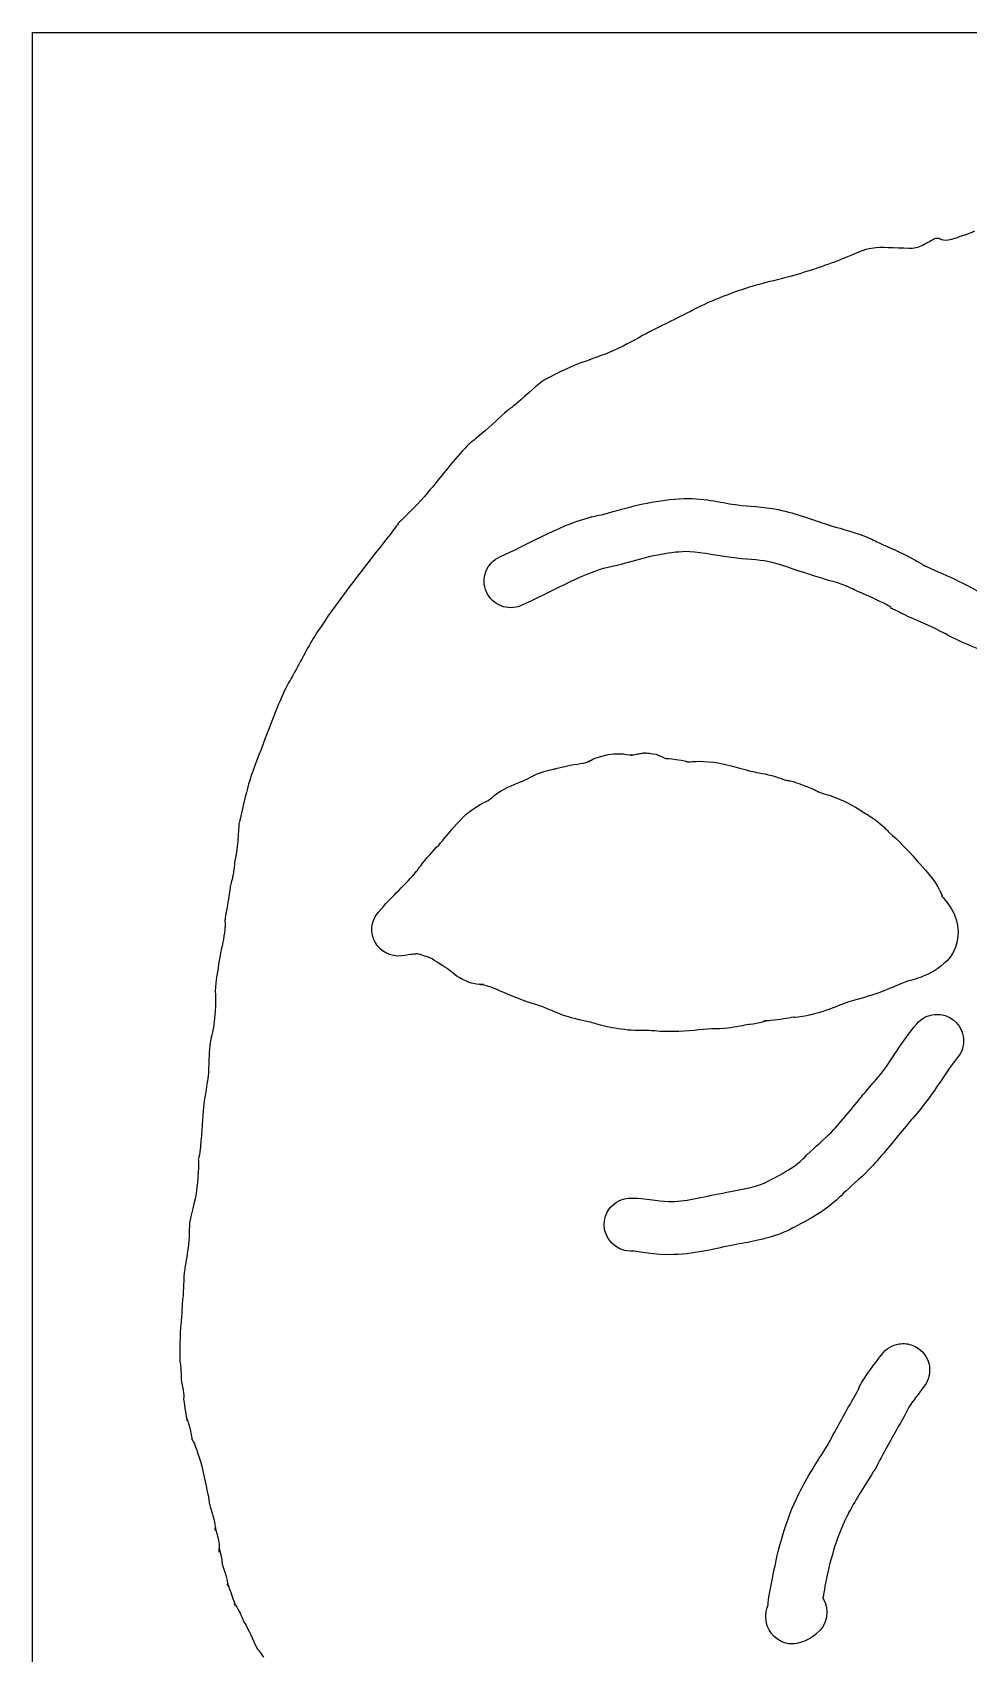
# Model space of a CAD drawing. Header units: millimetres. Extents: x -1461 to -1025, y 571 to 3922.
# Drawn here: x -1421 to -1336.2, y 2325.6 to 2472.4 of the extents above; entities that cross this region are included whole.
import ezdxf

# ---------------------------------------------------------------- set-up
doc = ezdxf.new("R2010")
doc.units = ezdxf.units.MM
doc.layers.add('Calque_1', color=7, linetype='CONTINUOUS')

msp = doc.modelspace()

# ---------------------------------------------------------------- linework, layer by layer
at = {"layer": 'Calque_1', "color": 5}
msp.add_lwpolyline([(-1421.0135, 2472.35314), (-1225.0136, 2472.35314), (-1225.0136, 2226.35317), (-1421.0135, 2226.35317)], close=True, dxfattribs=at)
at = {"layer": 'Calque_1', "color": 7}
for points in [[(-1339.1641, 2453.69813), (-1339.2341, 2453.69813)], [(-1338.9056, 2453.69813), (-1338.9166, 2453.69813), (-1338.9326, 2453.70843)], [(-1367.8943, 2443.77001), (-1367.8948, 2443.77001)], [(-1343.2881, 2420.24651), (-1343.2551, 2420.31351)], [(-1343.1221, 2420.16851), (-1343.1321, 2420.16851), (-1343.1431, 2420.17851), (-1343.1531, 2420.17851), (-1343.1791, 2420.19151)], [(-1366.7045, 2406.94431), (-1366.7615, 2406.95431), (-1366.7615, 2406.95431)], [(-1365.8086, 2407.12111), (-1365.8091, 2407.12111)], [(-1365.4324, 2407.13311), (-1365.4309, 2407.13671)], [(-1370.8837, 2406.27681), (-1370.8737, 2406.27681)], [(-1370.8387, 2406.29281), (-1370.8527, 2406.28181)], [(-1402.3427, 2400.23991), (-1402.3427, 2400.22991)], [(-1402.4967, 2398.38351), (-1402.4972, 2398.38351)], [(-1402.7874, 2396.35061), (-1402.7879, 2396.35061)], [(-1403.5491, 2392.23151), (-1403.5496, 2392.23151)], [(-1403.7228, 2390.25101), (-1403.7228, 2390.24101)], [(-1339.2852, 2383.46681), (-1339.2852, 2383.46731)], [(-1359.5214, 2382.16181), (-1359.5219, 2382.16181)], [(-1354.1398, 2382.90851), (-1354.1403, 2382.90851)], [(-1404.9387, 2380.73051), (-1404.9392, 2380.73051)], [(-1405.8569, 2371.01221), (-1405.8574, 2371.01221)], [(-1405.9794, 2369.43351), (-1405.9798, 2369.43351)], [(-1407.269, 2360.03091), (-1407.2695, 2360.03091)], [(-1407.4116, 2357.65121), (-1407.4121, 2357.65121)], [(-1341.893, 2353.66201), (-1341.8933, 2353.66191)], [(-1407.66, 2352.04491), (-1407.646, 2351.98691)], [(-1346.2369, 2349.47971), (-1346.2364, 2349.47971)], [(-1404.0917, 2335.07901), (-1404.0917, 2335.08901)]]:
    msp.add_lwpolyline(points, dxfattribs=at)
for points in [[(-1387.8553, 2427.94941)], [(-1364.8376, 2407.06871)], [(-1338.6191, 2394.15141)], [(-1354.5762, 2382.87621)], [(-1404.4399, 2336.87021)], [(-1403.3252, 2331.84101)], [(-1402.6637, 2330.04111)]]:
    msp.add_lwpolyline(points, close=True, dxfattribs=at)
for points in [[(-1339.2341, 2453.69813), (-1339.5942, 2453.51073), (-1339.9515, 2453.31743), (-1340.4154, 2453.07233)], [(-1338.9326, 2453.70843), (-1339.0106, 2453.70843), (-1339.0805, 2453.70809), (-1339.1641, 2453.69813)], [(-1337.394, 2453.73533), (-1338.5569, 2453.32783), (-1338.7217, 2453.63482), (-1338.9056, 2453.69813)], [(-1337.36, 2453.73533), (-1337.387, 2453.72533), (-1337.37, 2453.74533), (-1337.394, 2453.73533)], [(-1336.9182, 2453.91878), (-1337.0586, 2453.85878), (-1337.0981, 2453.82968), (-1337.36, 2453.73533)], [(-1336.8192, 2453.93168), (-1336.8622, 2453.91868), (-1336.8772, 2453.93176), (-1336.9182, 2453.91878)], [(-1335.7056, 2454.35336), (-1335.8117, 2454.30336), (-1336.0986, 2454.13868), (-1336.8192, 2453.93168)], [(-1347.1959, 2452.03101), (-1348.7721, 2451.40571), (-1350.3713, 2450.83744), (-1352.0472, 2450.36444)], [(-1344.843, 2452.83509), (-1346.1021, 2452.60129), (-1345.7719, 2452.59591), (-1347.1959, 2452.03101)], [(-1341.6313, 2452.79689), (-1342.8503, 2452.84489), (-1344.3541, 2452.92623), (-1344.843, 2452.83509)], [(-1340.4154, 2453.07233), (-1340.789365, 2452.875024), (-1341.208814, 2452.780005), (-1341.6313, 2452.79689)], [(-1355.6005, 2449.43479), (-1356.937, 2449.05119), (-1358.2954, 2448.53169), (-1359.6602, 2447.95839)], [(-1352.0472, 2450.36444), (-1353.3247, 2450.00384), (-1354.521, 2449.74469), (-1355.6005, 2449.43479)], [(-1359.6602, 2447.95839), (-1360.388, 2447.65279), (-1361.1703, 2447.22688), (-1362.0657, 2446.77138)], [(-1362.0657, 2446.77138), (-1363.1542, 2446.21768), (-1364.1873, 2445.74721), (-1365.1198, 2445.25261)], [(-1365.1198, 2445.25261), (-1365.9427, 2444.81611), (-1366.8529, 2444.27131), (-1367.8943, 2443.77001)], [(-1367.8948, 2443.77001), (-1369.0037, 2443.23631), (-1370.0549, 2442.90231), (-1370.9624, 2442.57731)], [(-1370.9624, 2442.57731), (-1372.1938, 2442.13621), (-1373.4718, 2441.56131), (-1374.5694, 2440.92631)], [(-1374.5694, 2440.92631), (-1375.2619, 2440.52561), (-1376.0741, 2439.68781), (-1377.2044, 2438.73261)], [(-1378.0084, 2438.10831), (-1378.6931, 2437.54411), (-1379.4249, 2436.79691), (-1380.3318, 2436.01541)], [(-1377.2044, 2438.73261), (-1377.5959, 2438.40181), (-1377.88, 2438.21411), (-1378.0084, 2438.10831)], [(-1380.3318, 2436.01541), (-1380.8602, 2435.56011), (-1381.1976, 2435.31631), (-1381.3426, 2435.20261)], [(-1381.8666, 2434.69561), (-1382.9848, 2433.49061), (-1384.0425, 2432.10541), (-1385.2338, 2430.67111)], [(-1381.3426, 2435.20261), (-1381.4876, 2435.08901), (-1381.5238, 2435.06501), (-1381.8666, 2434.69561)], [(-1385.2338, 2430.67111), (-1386.0431, 2429.69681), (-1386.8871, 2428.91441), (-1387.6017, 2428.19991)], [(-1368.4163, 2428.98251), (-1366.4693, 2429.54871), (-1364.3052, 2430.09061), (-1361.9971, 2430.15661)], [(-1361.9971, 2430.15661), (-1360.0044, 2430.21361), (-1358.3846, 2429.73471), (-1357.1462, 2429.58351)], [(-1370.4948, 2428.47841), (-1370.443217, 2428.493151), (-1370.391155, 2428.506158), (-1370.3387, 2428.51741)], [(-1370.3387, 2428.51741), (-1369.2173, 2428.75691), (-1369.4534, 2428.68101), (-1368.4163, 2428.98251)], [(-1357.1462, 2429.58351), (-1356.1637, 2429.46351), (-1354.9074, 2429.45451), (-1353.4658, 2429.15971)], [(-1353.4658, 2429.15971), (-1351.8087, 2428.82071), (-1350.2877, 2428.21831), (-1349.0434, 2427.81511)], [(-1388.1866, 2427.48111), (-1388.7292, 2426.76611), (-1389.2856, 2426.06721), (-1389.8165, 2425.39651)], [(-1387.8569, 2427.94931), (-1387.8929, 2427.88531), (-1387.994, 2427.73481), (-1388.1866, 2427.48111)], [(-1387.8853, 2427.93941), (-1387.9403, 2427.87241), (-1387.9213, 2427.88641), (-1387.8553, 2427.94941)], [(-1387.8553, 2427.94941), (-1387.8283, 2427.99741), (-1387.8333, 2428.00341), (-1387.8853, 2427.93941)], [(-1387.6017, 2428.19991), (-1387.7304, 2428.07121), (-1387.8051, 2427.99821), (-1387.8569, 2427.94931)], [(-1378.6819, 2424.87921), (-1376.2802, 2425.94341), (-1373.6866, 2427.56871), (-1370.4948, 2428.47841)], [(-1349.0434, 2427.81511), (-1348.0883, 2427.50571), (-1346.8763, 2427.23931), (-1345.5629, 2426.71291)], [(-1345.5629, 2426.71291), (-1345.0217, 2426.49591), (-1344.6023, 2426.27681), (-1344.2746, 2426.12681)], [(-1344.2746, 2426.12681), (-1343.4373, 2425.74321), (-1342.4374, 2425.34731), (-1341.3911, 2424.77241)], [(-1389.8165, 2425.39651), (-1391.7117, 2423.00261), (-1393.5532, 2420.59871), (-1395.1847, 2418.12091)], [(-1379.948603, 2423.548826), (-1379.719506, 2424.142723), (-1379.263856, 2424.621281), (-1378.6819, 2424.87921)], [(-1367.0758, 2424.37321), (-1368.0854, 2424.07971), (-1368.3022, 2424.04711), (-1369.1868, 2423.85961)], [(-1361.8596, 2425.35821), (-1363.4807, 2425.31221), (-1365.2748, 2424.89691), (-1367.0758, 2424.37321)], [(-1357.7286, 2424.81871), (-1359.4607, 2425.03031), (-1360.847, 2425.38721), (-1361.8596, 2425.35821)], [(-1354.4275, 2424.45701), (-1355.2746, 2424.63031), (-1356.3996, 2424.65641), (-1357.7286, 2424.81871)], [(-1350.5228, 2423.24881), (-1351.9535, 2423.71231), (-1353.3544, 2424.23751), (-1354.4275, 2424.45701)], [(-1341.3911, 2424.77241), (-1341.0949, 2424.60971), (-1340.8877, 2424.49271), (-1340.724, 2424.39621)], [(-1340.724, 2424.39621), (-1340.642, 2424.34821), (-1340.5724, 2424.30621), (-1340.4894, 2424.25201)], [(-1340.4894, 2424.25201), (-1340.4754, 2424.24201), (-1340.4214, 2424.19201), (-1340.4084, 2424.18601)], [(-1340.4084, 2424.18601), (-1340.2441, 2424.10701), (-1340.2469, 2424.11001), (-1339.9748, 2423.97821)], [(-1379.9035, 2421.71241), (-1380.161476, 2422.294345), (-1380.1777, 2422.954928), (-1379.948603, 2423.548826)], [(-1369.1868, 2423.85961), (-1371.5222, 2423.19241), (-1373.9311, 2421.73431), (-1376.7373, 2420.49081)], [(-1347.3489, 2422.25711), (-1348.1796, 2422.59021), (-1349.2836, 2422.84731), (-1350.5228, 2423.24881)], [(-1339.9748, 2423.97821), (-1339.1386, 2423.57401), (-1338.1538, 2423.19561), (-1337.0732, 2422.65531)], [(-1337.0732, 2422.65531), (-1336.3959, 2422.31671), (-1335.7949, 2421.98591), (-1335.2428, 2421.71741)], [(-1376.7373, 2420.49081), (-1377.948962, 2419.954003), (-1379.36639, 2420.500882), (-1379.9035, 2421.71241)], [(-1346.2735, 2421.76261), (-1346.7334, 2421.97321), (-1347.0861, 2422.15181), (-1347.3489, 2422.25711)], [(-1343.7026, 2420.56521), (-1344.4063, 2420.95191), (-1345.2962, 2421.31501), (-1346.2735, 2421.76261)], [(-1343.2551, 2420.31351), (-1343.3552, 2420.37151), (-1343.4774, 2420.44151), (-1343.7026, 2420.56521)], [(-1343.2081, 2420.20551), (-1343.2181, 2420.20551), (-1343.2081, 2420.20541), (-1343.2881, 2420.24651)], [(-1343.1791, 2420.19151), (-1343.1891, 2420.19151), (-1343.1891, 2420.19141), (-1343.2081, 2420.20551)], [(-1342.057, 2419.65691), (-1342.7454, 2419.98971), (-1343.0411, 2420.13041), (-1343.1221, 2420.16851)], [(-1339.2128, 2418.36181), (-1340.0237, 2418.76731), (-1340.9876, 2419.14001), (-1342.057, 2419.65691)], [(-1337.3343, 2417.40121), (-1338.0312, 2417.74001), (-1338.6478, 2418.07941), (-1339.2128, 2418.36181)], [(-1395.1847, 2418.12091), (-1395.9022, 2417.03111), (-1396.5182, 2415.79811), (-1397.2693, 2414.43641)], [(-1333.6529, 2415.93981), (-1334.7954, 2416.34601), (-1336.0629, 2416.78301), (-1337.3343, 2417.40121)], [(-1397.2693, 2414.43641), (-1397.5486, 2413.93001), (-1397.7904, 2413.54501), (-1397.939, 2413.25151)], [(-1397.939, 2413.25151), (-1398.6435, 2411.86041), (-1399.3157, 2410.09451), (-1399.9203, 2408.46211)], [(-1399.9203, 2408.46211), (-1400.4334, 2407.07681), (-1400.9691, 2405.82471), (-1401.3341, 2404.65411)], [(-1370.7354, 2406.33981), (-1370.5195, 2406.45231), (-1370.3335, 2406.54221), (-1370.0569, 2406.65141)], [(-1370.0569, 2406.65141), (-1368.3623, 2407.32031), (-1367.1384, 2406.96871), (-1366.763, 2406.95481)], [(-1366.7615, 2406.95431), (-1366.8035, 2406.94431), (-1366.8085, 2406.94431), (-1366.7045, 2406.94431)], [(-1366.763, 2406.95481), (-1366.692, 2406.96581), (-1366.4833, 2406.98881), (-1366.2845, 2407.01981)], [(-1366.2845, 2407.01981), (-1366.1265, 2407.04381), (-1366.0088, 2407.09481), (-1365.8086, 2407.12111)], [(-1365.8091, 2407.12111), (-1365.7091, 2407.13411), (-1365.5888, 2407.14011), (-1365.4324, 2407.13311)], [(-1365.4309, 2407.13671), (-1365.2743, 2407.12671), (-1365.0816, 2407.10871), (-1364.8376, 2407.06871)], [(-1364.8376, 2407.06871), (-1364.2636, 2406.97371), (-1364.4138, 2406.95801), (-1364.3663, 2406.94001)], [(-1364.3663, 2406.94001), (-1364.3193, 2406.92201), (-1364.2923, 2406.91101), (-1364.2673, 2406.90101)], [(-1364.2673, 2406.90101), (-1364.2163, 2406.88001), (-1364.1733, 2406.86201), (-1364.1263, 2406.84101)], [(-1364.1263, 2406.84101), (-1364.0313, 2406.80001), (-1363.922, 2406.75201), (-1363.8136, 2406.70461)], [(-1363.8136, 2406.70461), (-1363.7536, 2406.67861), (-1363.7074, 2406.65761), (-1363.6534, 2406.63461)], [(-1363.6534, 2406.63461), (-1363.6044, 2406.65261), (-1363.3218, 2406.64461), (-1362.7176, 2406.55461)], [(-1362.7176, 2406.55461), (-1362.0155, 2406.45661), (-1361.7053, 2406.33531), (-1361.76, 2406.34271)], [(-1376.4389, 2404.66921), (-1376.0904, 2404.82371), (-1375.4244, 2405.30501), (-1374.253, 2405.58081)], [(-1374.253, 2405.58081), (-1373.995, 2405.64181), (-1373.8726, 2405.65781), (-1373.7595, 2405.67281)], [(-1373.7595, 2405.67281), (-1373.6655, 2405.70081), (-1373.6524, 2405.70781), (-1373.4892, 2405.75381)], [(-1373.4892, 2405.75381), (-1372.3559, 2406.06771), (-1371.4609, 2406.13301), (-1370.8837, 2406.27681)], [(-1370.8737, 2406.27681), (-1370.8617, 2406.28681), (-1370.8497, 2406.28681), (-1370.8387, 2406.29281)], [(-1370.8527, 2406.28181), (-1370.6341, 2406.33781), (-1370.4641, 2406.38611), (-1370.5747, 2406.35081)], [(-1370.5747, 2406.35081), (-1370.5987, 2406.34081), (-1370.6607, 2406.35081), (-1370.7354, 2406.33981)], [(-1361.76, 2406.34271), (-1361.4918, 2406.30571), (-1360.6671, 2406.47321), (-1359.3183, 2406.29471)], [(-1359.3183, 2406.29471), (-1357.7814, 2406.09181), (-1356.631, 2405.62231), (-1355.7841, 2405.44771)], [(-1355.7841, 2405.44771), (-1355.4221, 2405.37271), (-1354.5682, 2405.24601), (-1353.761, 2405.00381)], [(-1401.3341, 2404.65411), (-1401.6266, 2403.71641), (-1401.85, 2402.67621), (-1402.1015, 2401.55451)], [(-1379.4191, 2403.08021), (-1379.2799, 2403.20681), (-1378.9575, 2403.47361), (-1378.6104, 2403.67761)], [(-1378.6104, 2403.67761), (-1377.7071, 2404.20851), (-1376.9473, 2404.44391), (-1376.4389, 2404.66921)], [(-1353.761, 2405.00381), (-1353.25, 2404.85051), (-1353.0236, 2404.73871), (-1353.0556, 2404.74801)], [(-1353.0556, 2404.74801), (-1352.7948, 2404.67301), (-1352.7882, 2404.67301), (-1352.7254, 2404.65801)], [(-1352.7254, 2404.65801), (-1352.569, 2404.64801), (-1352.4601, 2404.62501), (-1352.3838, 2404.61001)], [(-1352.3838, 2404.61001), (-1352.0982, 2404.55501), (-1352.055, 2404.52601), (-1351.9601, 2404.49431)], [(-1351.9601, 2404.49431), (-1351.7702, 2404.43031), (-1351.5368, 2404.34581), (-1351.0661, 2404.17441)], [(-1351.0661, 2404.17441), (-1350.5681, 2403.99311), (-1350.2164, 2403.82561), (-1350.0667, 2403.74701)], [(-1350.0667, 2403.74701), (-1349.9169, 2403.66801), (-1349.9504, 2403.67601), (-1349.4961, 2403.49641)], [(-1382.0314, 2401.28291), (-1380.9502, 2402.33481), (-1379.9595, 2402.67871), (-1379.5829, 2402.94061)], [(-1379.5829, 2402.94061), (-1379.5129, 2402.98861), (-1379.5579, 2402.95361), (-1379.4191, 2403.08021)], [(-1349.4961, 2403.49641), (-1349.3264, 2403.42941), (-1348.8832, 2403.33511), (-1348.2161, 2403.07521)], [(-1348.2161, 2403.07521), (-1347.2153, 2402.68541), (-1346.343, 2402.17061), (-1345.5744, 2401.65831)], [(-1402.3057, 2400.73701), (-1402.3052, 2400.68401), (-1402.3187, 2400.52051), (-1402.3427, 2400.23991)], [(-1402.1015, 2401.55451), (-1402.1985, 2401.12111), (-1402.2622, 2400.91081), (-1402.3057, 2400.73701)], [(-1383.884, 2399.17861), (-1383.3807, 2399.77571), (-1382.8039, 2400.53131), (-1382.0314, 2401.28291)], [(-1345.5744, 2401.65831), (-1345.3956, 2401.53901), (-1344.9729, 2401.33161), (-1344.422, 2400.88101)], [(-1344.422, 2400.88101), (-1343.8856, 2400.44201), (-1343.5913, 2400.09871), (-1343.4397, 2399.96691)], [(-1402.3427, 2400.22991), (-1402.3867, 2399.72281), (-1402.4077, 2399.10521), (-1402.4967, 2398.38351)], [(-1385.4823, 2397.39221), (-1384.8681, 2398.13691), (-1384.2894, 2398.69761), (-1383.884, 2399.17861)], [(-1343.4397, 2399.96691), (-1342.5628, 2399.20441), (-1341.7506, 2398.37041), (-1341.0114, 2397.48851)], [(-1402.4972, 2398.38351), (-1402.5732, 2397.76481), (-1402.6834, 2397.39501), (-1402.7034, 2397.25601)], [(-1402.7879, 2396.35061), (-1402.9144, 2395.66211), (-1403.0674, 2395.24421), (-1403.1021, 2395.06591)], [(-1402.7034, 2397.25601), (-1402.6934, 2397.30101), (-1402.6844, 2396.97601), (-1402.7874, 2396.38261)], [(-1402.7874, 2396.38261), (-1402.7874, 2396.36061), (-1402.7864, 2396.37261), (-1402.7874, 2396.35061)], [(-1389.7043, 2392.69631), (-1388.4451, 2394.19491), (-1387.1427, 2395.30681), (-1386.2451, 2396.39431)], [(-1386.2451, 2396.39431), (-1386.0915, 2396.58041), (-1385.8615, 2396.93251), (-1385.4823, 2397.39221)], [(-1341.0114, 2397.48851), (-1340.5751, 2396.96801), (-1339.7389, 2396.25361), (-1339.0265, 2395.01891)], [(-1403.1021, 2395.06591), (-1403.1201, 2394.97591), (-1403.1371, 2394.67981), (-1403.2111, 2394.18641)], [(-1339.0265, 2395.01891), (-1338.7043, 2394.46041), (-1338.5936, 2394.16271), (-1338.6214, 2394.15171)], [(-1403.2111, 2394.18641), (-1403.3244, 2393.43221), (-1403.4989, 2392.62281), (-1403.5491, 2392.23151)], [(-1338.6191, 2394.15141), (-1338.6371, 2394.17341), (-1338.6891, 2394.23341), (-1338.6961, 2394.24541)], [(-1338.6961, 2394.24541), (-1338.6551, 2394.17641), (-1338.6291, 2394.14841), (-1338.6191, 2394.15141)], [(-1338.6214, 2394.15171), (-1338.5129, 2394.01761), (-1338.2442, 2393.71861), (-1337.8421, 2393.10321)], [(-1403.5496, 2392.23151), (-1403.5846, 2391.95911), (-1403.5846, 2391.91791), (-1403.5876, 2391.90901)], [(-1403.5876, 2391.90901), (-1403.5876, 2391.88601), (-1403.5676, 2391.84301), (-1403.5666, 2391.82401)], [(-1403.5666, 2391.82401), (-1403.5476, 2391.54661), (-1403.566, 2391.42501), (-1403.5786, 2391.29281)], [(-1387.5514, 2388.77301), (-1389.7232, 2388.48561), (-1391.1133, 2391.01881), (-1389.7043, 2392.69631)], [(-1337.8421, 2393.10321), (-1337.3829, 2392.40061), (-1337.2044, 2391.71791), (-1337.1899, 2390.93541)], [(-1403.5786, 2391.29281), (-1403.6036, 2391.02831), (-1403.6436, 2390.75531), (-1403.7228, 2390.25101)], [(-1337.1899, 2390.93541), (-1337.1759, 2390.15291), (-1337.3623, 2389.15941), (-1338.1852, 2388.33141)], [(-1403.9879, 2388.96821), (-1404.14, 2388.14561), (-1404.2571, 2387.23251), (-1404.4142, 2386.26141)], [(-1403.7228, 2390.24101), (-1403.8188, 2389.63391), (-1403.9418, 2389.21701), (-1403.9879, 2388.96821)], [(-1386.1846, 2388.94931), (-1386.2686, 2388.94931), (-1386.6934, 2388.88731), (-1387.5514, 2388.77301)], [(-1385.5753, 2388.78441), (-1386.1182, 2388.97121), (-1386.1006, 2388.94931), (-1386.1846, 2388.94931)], [(-1384.8219, 2388.49191), (-1384.8579, 2388.51591), (-1385.0935, 2388.61861), (-1385.5753, 2388.78441)], [(-1383.1471, 2387.39791), (-1383.5171, 2387.68791), (-1384.1055, 2388.02081), (-1384.8219, 2388.49191)], [(-1338.1852, 2388.33141), (-1339.6395, 2386.86831), (-1341.2283, 2386.66691), (-1341.9793, 2386.40181)], [(-1404.4142, 2386.26141), (-1404.5304, 2385.54291), (-1404.3089, 2384.26301), (-1404.5961, 2382.48231)], [(-1381.7657, 2386.49621), (-1382.6079, 2386.84461), (-1383.0258, 2387.30291), (-1383.1471, 2387.39791)], [(-1381.2789, 2386.31271), (-1381.4902, 2386.37871), (-1381.5996, 2386.42751), (-1381.7657, 2386.49621)], [(-1380.2914, 2386.18821), (-1380.5432, 2386.17221), (-1381.0677, 2386.24621), (-1381.2789, 2386.31271)], [(-1380.4374, 2386.18821), (-1380.5194, 2386.20321), (-1380.4994, 2386.19821), (-1380.3884, 2386.18821)], [(-1379.7021, 2386.00581), (-1379.9713, 2386.08681), (-1380.2176, 2386.14861), (-1380.4374, 2386.18821)], [(-1380.3884, 2386.18821), (-1380.2776, 2386.18821), (-1380.0395, 2386.20221), (-1380.2914, 2386.18821)], [(-1377.2376, 2384.99191), (-1378.2968, 2385.40901), (-1379.0941, 2385.82341), (-1379.7021, 2386.00581)], [(-1341.9793, 2386.40181), (-1342.4724, 2386.22781), (-1343.0843, 2385.92071), (-1343.8934, 2385.59981)], [(-1374.5179, 2384.03901), (-1375.2488, 2384.32281), (-1376.1859, 2384.57781), (-1377.2376, 2384.99191)], [(-1346.6457, 2384.74401), (-1347.7563, 2384.44541), (-1349.2081, 2383.62071), (-1351.2676, 2383.27181)], [(-1343.8934, 2385.59981), (-1344.8853, 2385.20641), (-1345.8085, 2384.96901), (-1346.6457, 2384.74401)], [(-1372.8095, 2383.35111), (-1373.5483, 2383.60441), (-1374.099, 2383.87641), (-1374.5179, 2384.03901)], [(-1370.4494, 2382.75331), (-1371.0315, 2382.89881), (-1371.8444, 2383.02021), (-1372.8095, 2383.35111)], [(-1352.0505, 2383.20981), (-1352.6272, 2383.13481), (-1353.3175, 2382.99661), (-1354.1398, 2382.90851)], [(-1351.2676, 2383.27181), (-1351.8909, 2383.16631), (-1352.1587, 2383.19481), (-1352.0505, 2383.20981)], [(-1340.9176, 2382.62451), (-1340.506694, 2383.11064), (-1339.919501, 2383.413624), (-1339.2852, 2383.46681)], [(-1339.2852, 2383.46731), (-1338.650937, 2383.520503), (-1338.02152, 2383.31957), (-1337.5354, 2382.90871)], [(-1404.5961, 2382.48231), (-1404.7488, 2381.53611), (-1404.9007, 2381.13121), (-1404.9387, 2380.73051)], [(-1368.7926, 2382.31561), (-1369.5645, 2382.46371), (-1370.1031, 2382.66671), (-1370.4494, 2382.75331)], [(-1366.4595, 2382.01271), (-1367.3179, 2382.04771), (-1368.1054, 2382.18381), (-1368.7926, 2382.31561)], [(-1365.1841, 2381.99871), (-1365.4317, 2382.01271), (-1365.8576, 2381.98771), (-1366.4595, 2382.01271)], [(-1362.979, 2381.91371), (-1363.8107, 2381.90171), (-1364.5398, 2381.96271), (-1365.1841, 2381.99871)], [(-1359.5219, 2382.16181), (-1360.4766, 2382.11781), (-1361.6137, 2381.93321), (-1362.979, 2381.91371)], [(-1359.1834, 2382.16181), (-1359.4359, 2382.17981), (-1359.1674, 2382.17781), (-1359.5214, 2382.16181)], [(-1358.0786, 2382.22381), (-1358.5773, 2382.16481), (-1358.931, 2382.14581), (-1359.1834, 2382.16181)], [(-1356.1262, 2382.55921), (-1356.58, 2382.49421), (-1357.2257, 2382.32391), (-1358.0786, 2382.22381)], [(-1355.3185, 2382.66411), (-1355.9497, 2382.51551), (-1356.2311, 2382.54411), (-1356.1262, 2382.55921)], [(-1354.5785, 2382.87651), (-1354.6375, 2382.84451), (-1354.8772, 2382.77041), (-1355.3185, 2382.66411)], [(-1354.8129, 2382.85921), (-1354.8349, 2382.85921), (-1354.625, 2382.87421), (-1354.5762, 2382.87621)], [(-1354.5762, 2382.87621), (-1354.5272, 2382.90321), (-1354.6032, 2382.90121), (-1354.8129, 2382.85921)], [(-1354.1403, 2382.90851), (-1354.473, 2382.87251), (-1354.4882, 2382.87951), (-1354.5785, 2382.87651)], [(-1344.2224, 2378.03721), (-1343.2386, 2379.25171), (-1342.3467, 2380.93381), (-1340.9176, 2382.62451)], [(-1337.5354, 2382.90871), (-1337.049129, 2382.497806), (-1336.746041, 2381.910533), (-1336.692835, 2381.276128)], [(-1404.9392, 2380.73051), (-1404.9722, 2380.38001), (-1405.0212, 2379.78361), (-1405.0362, 2379.33621)], [(-1336.692835, 2381.276128), (-1336.639629, 2380.641722), (-1336.840664, 2380.012169), (-1337.2517, 2379.52601)], [(-1405.0362, 2379.33621), (-1405.0572, 2378.69731), (-1405.0482, 2378.15931), (-1405.1752, 2377.34511)], [(-1337.2517, 2379.52601), (-1338.242, 2378.35441), (-1339.1217, 2376.70841), (-1340.4923, 2375.01621)], [(-1405.1752, 2377.34511), (-1405.3278, 2376.36431), (-1405.487, 2375.51901), (-1405.5556, 2374.74271)], [(-1345.5794, 2376.44661), (-1344.9355, 2377.21581), (-1344.8447, 2377.26881), (-1344.2224, 2378.03721)], [(-1348.4696, 2373.01221), (-1347.5185, 2374.04711), (-1346.6031, 2375.22331), (-1345.5794, 2376.44661)], [(-1405.5556, 2374.74271), (-1405.6516, 2373.64441), (-1405.6765, 2372.38481), (-1405.8569, 2371.01221)], [(-1340.4923, 2375.01621), (-1341.1896, 2374.15531), (-1341.3349, 2374.03951), (-1341.8985, 2373.36611)], [(-1350.5961, 2371.01431), (-1349.7709, 2371.78591), (-1349.0189, 2372.41461), (-1348.4696, 2373.01221)], [(-1341.8985, 2373.36611), (-1342.8466, 2372.23331), (-1343.8051, 2370.99471), (-1344.9355, 2369.76481)], [(-1405.9474, 2370.53001), (-1405.9574, 2370.49201), (-1405.9914, 2370.27801), (-1405.9894, 2370.30371)], [(-1405.9894, 2370.30371), (-1405.9904, 2370.28471), (-1405.9644, 2369.99481), (-1405.9794, 2369.43351)], [(-1405.8574, 2371.01221), (-1405.9074, 2370.63271), (-1405.9244, 2370.61371), (-1405.9474, 2370.53001)], [(-1352.0653, 2369.71881), (-1351.3184, 2370.24431), (-1351.4383, 2370.22691), (-1350.5961, 2371.01431)], [(-1406.0108, 2369.07791), (-1406.0328, 2368.61591), (-1406.0428, 2368.48561), (-1406.1214, 2367.79891)], [(-1405.9798, 2369.43351), (-1405.9898, 2369.20051), (-1406.0048, 2369.20631), (-1406.0108, 2369.07791)], [(-1354.6718, 2368.23161), (-1354.7328, 2368.20761), (-1354.5848, 2368.28961), (-1354.2243, 2368.47291)], [(-1354.2243, 2368.47291), (-1353.4113, 2368.88511), (-1352.6921, 2369.27781), (-1352.0653, 2369.71881)], [(-1344.9355, 2369.76481), (-1345.7835, 2368.84211), (-1346.6377, 2368.14391), (-1347.3178, 2367.50811)], [(-1406.1214, 2367.79891), (-1406.2921, 2366.31841), (-1406.6847, 2365.30451), (-1406.7798, 2364.57641)], [(-1368.49211, 2366.181098), (-1368.033037, 2366.622035), (-1367.417603, 2366.862543), (-1366.7812, 2366.84971)], [(-1363.0982, 2366.52261), (-1361.6854, 2366.56261), (-1360.083, 2367.02031), (-1358.1238, 2367.36961)], [(-1358.1238, 2367.36961), (-1356.7792, 2367.60931), (-1355.6767, 2367.82701), (-1354.6718, 2368.23161)], [(-1347.3178, 2367.50811), (-1348.0146, 2366.85651), (-1348.3284, 2366.47931), (-1349.3032, 2365.79351)], [(-1369.2291, 2364.49851), (-1369.216286, 2365.134913), (-1368.951182, 2365.74016), (-1368.49211, 2366.181098)], [(-1366.7812, 2366.84971), (-1365.114, 2366.81671), (-1363.9126, 2366.49931), (-1363.0982, 2366.52261)], [(-1349.3032, 2365.79351), (-1350.2371, 2365.13631), (-1351.1717, 2364.63911), (-1352.0534, 2364.19201)], [(-1406.7798, 2364.57641), (-1406.8228, 2364.24201), (-1406.7798, 2363.59661), (-1406.8821, 2362.67011)], [(-1366.8778, 2362.05111), (-1368.202884, 2362.07774), (-1369.255543, 2363.173422), (-1369.2291, 2364.49851)], [(-1352.0534, 2364.19201), (-1352.1184, 2364.15901), (-1352.3754, 2363.98121), (-1352.8787, 2363.77861)], [(-1406.8821, 2362.67011), (-1406.9731, 2361.81401), (-1407.1056, 2361.12571), (-1407.203, 2360.48001)], [(-1357.281, 2362.64431), (-1358.8867, 2362.35811), (-1360.7324, 2361.78811), (-1362.9607, 2361.72451)], [(-1352.8787, 2363.77861), (-1354.4388, 2363.15041), (-1355.9134, 2362.88821), (-1357.281, 2362.64431)], [(-1362.9607, 2361.72451), (-1364.7082, 2361.67451), (-1365.9978, 2362.03351), (-1366.8778, 2362.05111)], [(-1407.2695, 2360.03091), (-1407.3325, 2359.50811), (-1407.2915, 2358.71001), (-1407.4116, 2357.65121)], [(-1407.203, 2360.48001), (-1407.223, 2360.34771), (-1407.254, 2360.15411), (-1407.269, 2360.03091)], [(-1407.4121, 2357.65121), (-1407.4561, 2357.25901), (-1407.4601, 2356.81751), (-1407.5129, 2356.16141)], [(-1407.5129, 2356.16141), (-1407.6217, 2354.80911), (-1407.7031, 2353.54591), (-1407.67, 2352.31051)], [(-1342.5193, 2353.64901), (-1342.311998, 2353.680687), (-1342.101438, 2353.685058), (-1341.893, 2353.66201)], [(-1341.8933, 2353.66191), (-1341.474689, 2353.615505), (-1341.07566, 2353.459756), (-1340.7363, 2353.21031)], [(-1407.67, 2352.31051), (-1407.66, 2352.12701), (-1407.67, 2352.16671), (-1407.66, 2352.04491)], [(-1345.6426, 2350.58201), (-1345.0977, 2351.39641), (-1344.5461, 2352.07801), (-1344.0908, 2352.69761)], [(-1344.0908, 2352.69761), (-1343.713873, 2353.210608), (-1343.148579, 2353.552842), (-1342.5193, 2353.64901)], [(-1340.7363, 2353.21031), (-1339.668222, 2352.425555), (-1339.438463, 2350.923575), (-1340.2231, 2349.85541)], [(-1407.646, 2351.98691), (-1407.555, 2351.48801), (-1407.578, 2351.42281), (-1407.5442, 2350.87271)], [(-1407.5442, 2350.87271), (-1407.5432, 2350.85671), (-1407.545, 2350.87261), (-1407.5442, 2350.85371)], [(-1407.5442, 2350.85371), (-1407.5252, 2350.52651), (-1407.5442, 2350.49601), (-1407.5442, 2350.42951)], [(-1407.5442, 2350.42951), (-1407.5322, 2350.36351), (-1407.5162, 2350.27461), (-1407.4872, 2350.09051)], [(-1407.4872, 2350.09051), (-1407.2347, 2349.15301), (-1407.3238, 2348.60571), (-1407.3286, 2348.63681)], [(-1348.2047, 2345.95391), (-1347.5466, 2347.14941), (-1346.8813, 2348.31991), (-1346.2369, 2349.47971)], [(-1346.2364, 2349.47971), (-1346.1824, 2349.57671), (-1346.0449, 2349.98081), (-1345.6426, 2350.58201)], [(-1340.2231, 2349.85541), (-1340.7617, 2349.12241), (-1341.265, 2348.49301), (-1341.6535, 2347.91241)], [(-1407.3286, 2348.63681), (-1407.207, 2347.84341), (-1407.1172, 2347.16141), (-1406.9859, 2346.68241)], [(-1341.6535, 2347.91241), (-1341.6425, 2347.92941), (-1341.7536, 2347.66651), (-1342.0411, 2347.14911)], [(-1406.9859, 2346.68241), (-1407.0589, 2346.94821), (-1406.9529, 2346.78141), (-1406.7922, 2346.14551)], [(-1342.0411, 2347.14911), (-1342.7008, 2345.96181), (-1343.3632, 2344.79691), (-1344.0001, 2343.63981)], [(-1406.7922, 2346.14551), (-1406.6413, 2345.54921), (-1406.5974, 2345.15111), (-1406.5534, 2344.97401)], [(-1406.5534, 2344.97401), (-1406.5784, 2345.07301), (-1406.3524, 2344.69071), (-1406.0516, 2343.82471)], [(-1349.1354, 2344.27231), (-1348.5684, 2345.17641), (-1348.7832, 2344.90301), (-1348.2047, 2345.95391)], [(-1406.0516, 2343.82471), (-1405.616, 2342.57041), (-1405.4182, 2341.40591), (-1405.2072, 2340.40891)], [(-1351.5968, 2340.08861), (-1350.8252, 2341.64081), (-1349.942, 2342.98641), (-1349.1354, 2344.27231)], [(-1344.0001, 2343.63981), (-1344.5007, 2342.73041), (-1344.4338, 2342.73481), (-1345.0693, 2341.72161)], [(-1345.0693, 2341.72161), (-1345.9058, 2340.38801), (-1346.6904, 2339.17601), (-1347.2986, 2337.95231)], [(-1405.2072, 2340.40891), (-1405.0833, 2339.82301), (-1405.0428, 2339.69251), (-1404.9949, 2339.30151)], [(-1404.9949, 2339.30151), (-1404.9939, 2339.28851), (-1404.9949, 2339.25651), (-1404.9949, 2339.24051)], [(-1404.9949, 2339.24051), (-1404.9689, 2339.13241), (-1404.9769, 2339.16751), (-1404.9389, 2339.01051)], [(-1404.9389, 2339.01051), (-1404.8649, 2338.71041), (-1404.6827, 2338.22371), (-1404.5368, 2337.51601)], [(-1353.9501, 2332.63221), (-1353.4778, 2335.09821), (-1352.81, 2337.64781), (-1351.5968, 2340.08861)], [(-1404.5368, 2337.51601), (-1404.4718, 2337.20191), (-1404.4438, 2336.99491), (-1404.4335, 2336.87011)], [(-1347.2986, 2337.95231), (-1348.228, 2336.08261), (-1348.8074, 2333.96751), (-1349.236, 2331.72941)], [(-1404.4399, 2336.87021), (-1404.4929, 2337.02691), (-1404.5149, 2337.04801), (-1404.4589, 2336.79221)], [(-1404.4589, 2336.79221), (-1404.4379, 2336.69721), (-1404.4289, 2336.73321), (-1404.4399, 2336.87021)], [(-1404.4335, 2336.87011), (-1404.3995, 2336.77111), (-1404.3635, 2336.66301), (-1404.2934, 2336.39721)], [(-1404.2934, 2336.39721), (-1404.2204, 2336.11691), (-1404.1738, 2335.93771), (-1404.1337, 2335.71411)], [(-1404.1337, 2335.71411), (-1404.0937, 2335.49231), (-1404.0797, 2335.04121), (-1404.1017, 2334.84441)], [(-1404.1017, 2334.84441), (-1404.1197, 2334.70281), (-1404.0917, 2334.98821), (-1404.0917, 2335.07901)], [(-1404.0917, 2335.08901), (-1404.0917, 2335.18401), (-1404.1017, 2335.13101), (-1404.0657, 2334.95361)], [(-1404.0657, 2334.95361), (-1404.0957, 2335.12041), (-1404.0267, 2334.95321), (-1403.9267, 2334.42861)], [(-1403.9267, 2334.42861), (-1403.8787, 2334.17961), (-1403.8477, 2334.00691), (-1403.8307, 2333.76451)], [(-1403.8307, 2333.76451), (-1403.8297, 2333.74751), (-1403.8307, 2333.73751), (-1403.8307, 2333.71751)], [(-1403.8307, 2333.71751), (-1403.8197, 2333.67551), (-1403.8307, 2333.70251), (-1403.8047, 2333.62351)], [(-1403.8047, 2333.62351), (-1403.8227, 2333.68951), (-1403.7367, 2333.41461), (-1403.6569, 2333.17341)], [(-1403.6569, 2333.17341), (-1403.5769, 2332.93221), (-1403.4974, 2332.72901), (-1403.4109, 2332.33991)], [(-1403.4109, 2332.33991), (-1403.3509, 2332.07101), (-1403.3229, 2331.92021), (-1403.3119, 2331.84121)], [(-1403.3252, 2331.84101), (-1403.3692, 2331.94131), (-1403.3882, 2331.97301), (-1403.3742, 2331.92601)], [(-1403.3742, 2331.92601), (-1403.3262, 2331.76221), (-1403.3122, 2331.74881), (-1403.3252, 2331.84101)], [(-1403.3119, 2331.84121), (-1403.2699, 2331.74621), (-1403.2072, 2331.59041), (-1403.1218, 2331.36011)], [(-1354.3811, 2330.18011), (-1354.2821, 2331.16051), (-1354.0788, 2331.96031), (-1353.9501, 2332.63221)], [(-1349.236, 2331.72941), (-1349.321, 2331.28381), (-1349.3658, 2330.99551), (-1349.4339, 2330.64111)], [(-1403.1218, 2331.36011), (-1403.0173, 2331.07791), (-1402.9579, 2330.87911), (-1402.8541, 2330.57211)], [(-1402.8541, 2330.57211), (-1402.7981, 2330.40661), (-1402.6995, 2330.16671), (-1402.6505, 2330.04131)], [(-1354.4181, 2329.87321), (-1354.4081, 2329.93121), (-1354.4011, 2329.98321), (-1354.3811, 2330.18011)], [(-1349.4339, 2330.64111), (-1348.764183, 2329.584211), (-1349.018809, 2328.190124), (-1350.0189, 2327.43821)], [(-1402.6637, 2330.04111), (-1402.6787, 2330.06211), (-1402.7197, 2330.12211), (-1402.7177, 2330.12011)], [(-1402.7177, 2330.12011), (-1402.6145, 2329.90761), (-1402.6217, 2329.93441), (-1402.6637, 2330.04111)], [(-1402.6505, 2330.04131), (-1402.5915, 2329.96131), (-1402.4494, 2329.75491), (-1402.2128, 2329.28741)], [(-1402.2128, 2329.28741), (-1402.1858, 2329.23441), (-1402.1618, 2329.18121), (-1402.1388, 2329.12671)], [(-1402.1388, 2329.12671), (-1402.0117, 2328.82171), (-1401.9606, 2328.69441), (-1401.9104, 2328.57011)], [(-1353.5437, 2326.92511), (-1354.5054, 2327.58051), (-1354.6144, 2328.64451), (-1354.5933, 2329.04641)], [(-1354.5933, 2329.04641), (-1354.5603, 2329.67701), (-1354.4775, 2329.79451), (-1354.4181, 2329.87321)], [(-1401.9104, 2328.57011), (-1401.7998, 2328.39281), (-1401.7151, 2328.24451), (-1401.5595, 2327.95001)], [(-1401.5595, 2327.95001), (-1401.0827, 2327.04781), (-1400.8315, 2326.34291), (-1400.6335, 2326.01881)], [(-1350.0189, 2327.43821), (-1350.1316, 2327.35521), (-1350.3828, 2326.95411), (-1351.4581, 2326.61761)], [(-1400.6335, 2326.01881), (-1400.6915, 2326.11481), (-1400.469, 2325.90001), (-1400.0991, 2325.28761)], [(-1351.4581, 2326.61761), (-1351.7867, 2326.51471), (-1352.5821, 2326.26971), (-1353.5437, 2326.92511)]]:
    msp.add_open_spline(points, degree=3, dxfattribs=at)

doc.saveas('drawing.dxf')
